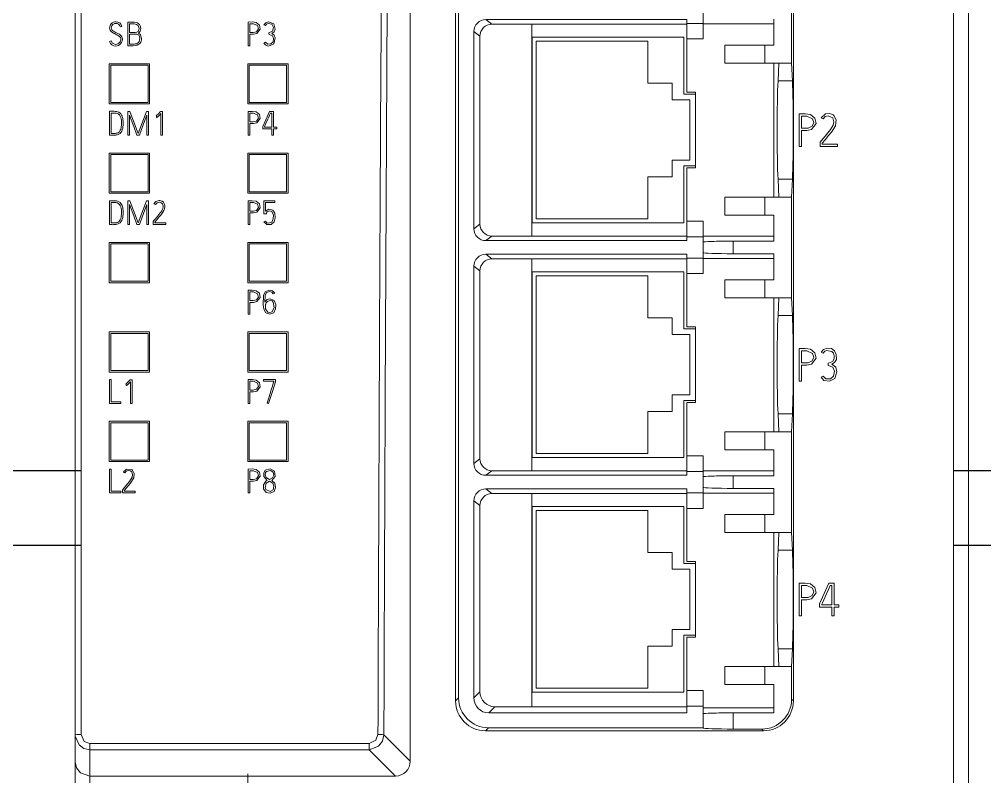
# Model space of a CAD drawing. Header units: millimetres. Extents: x 41350 to 54029, y 25852 to 34717.
# Drawn here: x 47224.7 to 47289.5, y 33493.6 to 33544.5 of the extents above; entities that cross this region are included whole.
import ezdxf

# ---------------------------------------------------------------- set-up
doc = ezdxf.new("R2010")
doc.units = ezdxf.units.MM
doc.set_wipeout_variables(frame=1)
doc.layers.add('! NO PLOT !', color=7, linetype='Continuous', true_color=0xff75dd, plot=False)
doc.layers.add('000-PI-Oprema', color=30, linetype='Continuous', lineweight=5)
doc.layers.add('004-PI-DIN Šina', color=3, linetype='Continuous')

# ---------------------------------------------------------------- blocks, each defined once
blk = doc.blocks.new('*U387')
at = {"layer": '004-PI-DIN Šina'}
blk.add_lwpolyline([(100, -17.5), (100, 17.5), (0, 17.5), (0, -17.5)], close=True, dxfattribs=at)
blk.add_lwpolyline([(0, 12.5), (100, 12.5)], dxfattribs=at)
blk = doc.blocks.new('6GK5206-2BS00-2AC2')
at = {"layer": '000-PI-Oprema'}
for p, q in [((-29.997042, 2.057289), (-29.997042, 72.5)), ((30.002958, 72.5), (30.002958, -72.5)), ((-29.997042, 0.23793), (-29.997042, 2.057289)), ((-29.997042, -72.5), (-29.997042, 0.23793))]:
    blk.add_line(p, q, dxfattribs=at)
blk.add_lwpolyline([(-29.992593, 1.963097), (-29.99618, 2.015714), (-29.997042, 2.057289)], dxfattribs=at)
blk.add_wipeout([(-29.591861, 72.631131), (-9.303593, 72.631131), (-9.146516, 72.646227), (-8.983075, 72.649161), (-8.90759, 72.631131), (-8.899498, 72.5), (29.002958, 72.5), (29.002958, -72.5), (-28.997042, -72.5), (-28.997042, 1.482354), (-29.379178, 1.619586), (-29.597041, 2.081522), (-29.59186, 72.631132)]).dxf.layer = '000-PI-Oprema'
for p, q in [((-29.597041, 72.552421), (-29.597041, 2.081522)), ((-7.487042, 0.287595), (-7.487042, 72.5)), ((29.002958, -72.5), (29.002958, 72.5)), ((-4.439295, 4.328285), (-4.439295, 65.20895)), ((-4.236755, 4.530825), (-4.236755, 65.006409)), ((18.239235, 65.20895), (18.239235, 4.328285)), ((18.124101, 47.143622), (18.124101, 53.893622)), ((12.187474, 51.240621), (12.187474, 49.796622)), ((-2.415815, 50.061458), (-2.003645, 49.752386)), ((11.094358, 50.061458), (-2.415815, 50.061458)), ((11.094358, 49.796622), (11.094358, 50.06138)), ((16.939754, 50.094881), (16.939754, 48.343622)), ((-18.382042, 49.897507), (-18.382042, 48.297507)), ((-18.268917, 49.196329), (-18.268917, 49.784382)), ((-18.268917, 49.784382), (-18.013736, 49.784382)), ((0.679479, 49.752386), (-2.003645, 49.752386)), ((0.679479, 49.752386), (0.679479, 35.534849)), ((11.094358, 49.752386), (0.679479, 49.752386)), ((11.094358, 49.796622), (11.094358, 48.757667)), ((12.187474, 49.796622), (11.094358, 49.796622)), ((12.187474, 49.796622), (12.187474, 48.757667)), ((16.939754, 49.770118), (12.187474, 49.770118)), ((-18.268917, 48.297507), (-18.268917, 49.083204)), ((-2.803401, 48.952843), (-3.215571, 49.261915)), ((-3.215571, 49.261915), (-3.215571, 36.025319)), ((-2.803401, 48.952843), (-2.803401, 36.334392)), ((0.709479, 48.870386), (0.709479, 36.424386)), ((0.709479, 48.870386), (10.885479, 48.870386)), ((10.885479, 48.870386), (10.885479, 45.060386)), ((11.094358, 45.179055), (11.094358, 48.757667)), ((11.094358, 48.757667), (12.187474, 48.757667)), ((-18.382042, 48.297507), (-18.268917, 48.297507)), ((0.979479, 36.691086), (0.979479, 48.603686)), ((8.472479, 48.603686), (0.979479, 48.603686)), ((8.472479, 48.603686), (8.472479, 45.796986)), ((13.630313, 48.343622), (16.330313, 48.343622)), ((13.630313, 47.143622), (13.630313, 48.343622)), ((16.939754, 48.343622), (16.330313, 48.343622)), ((16.330313, 48.343622), (16.330313, 47.143622)), ((-27.697042, 47.100007), (-27.697042, 44.400007)), ((-24.997042, 47.100007), (-27.697042, 47.100007)), ((-25.097042, 47.000007), (-27.597042, 47.000007)), ((-27.597042, 47.000007), (-27.597042, 44.500007)), ((-25.097042, 44.500007), (-25.097042, 47.000007)), ((-24.997042, 44.400007), (-24.997042, 47.100007)), ((-18.397042, 47.100007), (-18.397042, 44.400007)), ((-15.697042, 47.100007), (-18.397042, 47.100007)), ((-18.297042, 47.000007), (-18.297042, 44.500007)), ((-15.797042, 47.000007), (-18.297042, 47.000007)), ((-15.797042, 44.500007), (-15.797042, 47.000007)), ((-15.697042, 44.400007), (-15.697042, 47.100007)), ((16.330313, 47.143622), (13.630313, 47.143622)), ((16.330313, 47.143622), (17.264517, 47.143622)), ((16.939754, 38.143622), (16.939754, 47.143622)), ((17.210097, 45.947828), (17.264517, 47.143622)), ((17.264517, 47.143622), (18.124101, 47.143622)), ((18.124101, 47.143622), (18.178521, 45.947828)), ((8.472479, 45.796986), (10.098079, 45.796986)), ((10.098079, 45.796986), (10.098079, 44.679386)), ((17.210097, 45.947828), (18.178521, 45.947828)), ((10.885479, 45.060386), (11.665737, 45.060386)), ((11.665746, 45.179055), (11.094358, 45.179055)), ((11.665746, 40.108188), (11.665746, 45.179055)), ((-27.697042, 44.400007), (-24.997042, 44.400007)), ((-27.597042, 44.500007), (-25.097042, 44.500007)), ((-18.397042, 44.400007), (-15.697042, 44.400007)), ((-18.297042, 44.500007), (-15.797042, 44.500007)), ((10.098079, 44.679386), (11.291879, 44.679386)), ((11.291879, 44.679386), (11.291879, 40.615386)), ((-18.382042, 43.897507), (-18.382042, 42.297507)), ((-18.268917, 43.196329), (-18.268917, 43.784382)), ((-18.268917, 43.784382), (-18.013736, 43.784382)), ((-16.679969, 43.897507), (-16.943927, 43.897507)), ((-16.870786, 43.786658), (-16.793094, 43.786658)), ((-16.793094, 43.786658), (-16.793094, 42.832249)), ((-16.679969, 42.832249), (-16.679969, 43.897507)), ((18.639101, 43.741122), (18.639101, 41.541122)), ((18.794648, 42.777001), (18.794648, 43.585575)), ((18.794648, 43.585575), (19.145521, 43.585575)), ((20.115899, 43.469362), (20.25312, 43.399187)), ((-18.268917, 42.297507), (-18.268917, 43.083204)), ((-17.3922, 42.885561), (-17.3922, 42.7214)), ((-17.281351, 42.832249), (-17.281351, 42.86118)), ((-16.793094, 42.832249), (-17.281351, 42.832249)), ((-16.444618, 42.832249), (-16.679969, 42.832249)), ((-16.444618, 42.7214), (-16.444618, 42.832249)), ((-18.382042, 42.297507), (-18.268917, 42.297507)), ((-17.3922, 42.7214), (-16.793094, 42.7214)), ((-16.793094, 42.7214), (-16.793094, 42.297507)), ((-16.793094, 42.297507), (-16.679969, 42.297507)), ((-16.679969, 42.7214), (-16.444618, 42.7214)), ((-16.679969, 42.297507), (-16.679969, 42.7214)), ((18.794648, 41.541122), (18.794648, 42.621455)), ((18.639101, 41.541122), (18.794648, 41.541122)), ((20.051535, 41.843275), (20.033209, 41.82182)), ((20.033209, 41.82182), (20.033209, 41.541122)), ((20.033209, 41.541122), (21.205172, 41.541122)), ((20.186074, 41.693539), (20.186074, 41.766843)), ((21.205172, 41.693539), (20.186074, 41.693539)), ((21.205172, 41.541122), (21.205172, 41.693539)), ((-27.697042, 41.100007), (-27.697042, 38.400007)), ((-24.997042, 41.100007), (-27.697042, 41.100007)), ((-27.597042, 41.000007), (-27.597042, 38.500007)), ((-25.097042, 41.000007), (-27.597042, 41.000007)), ((-25.097042, 38.500007), (-25.097042, 41.000007)), ((-24.997042, 38.400007), (-24.997042, 41.100007)), ((-18.397042, 41.100007), (-18.397042, 38.400007)), ((-15.697042, 41.100007), (-18.397042, 41.100007)), ((-18.297042, 41.000007), (-18.297042, 38.500007)), ((-15.797042, 41.000007), (-18.297042, 41.000007)), ((-15.797042, 38.500007), (-15.797042, 41.000007)), ((-15.697042, 38.400007), (-15.697042, 41.100007)), ((11.291879, 40.615386), (10.098079, 40.615386)), ((10.098079, 40.615386), (10.098079, 39.497786)), ((10.885479, 40.234386), (11.665737, 40.234386)), ((10.885479, 40.234386), (10.885479, 36.424386)), ((11.094358, 36.529576), (11.094358, 40.108188)), ((11.094358, 40.108188), (11.665746, 40.108188)), ((10.098079, 39.497786), (8.472479, 39.497786)), ((8.472479, 39.497786), (8.472479, 36.691086)), ((17.210097, 39.339415), (18.178521, 39.339415)), ((17.210097, 39.339415), (17.264517, 38.143622)), ((18.124101, 38.143622), (18.178521, 39.339415)), ((-27.697042, 38.400007), (-24.997042, 38.400007)), ((-27.597042, 38.500007), (-25.097042, 38.500007)), ((-18.397042, 38.400007), (-15.697042, 38.400007)), ((-18.297042, 38.500007), (-15.797042, 38.500007)), ((-18.382042, 37.897507), (-18.382042, 36.297507)), ((-18.268917, 37.784382), (-18.013736, 37.784382)), ((-18.268917, 37.196329), (-18.268917, 37.784382)), ((-16.582448, 37.897507), (-17.321335, 37.897507)), ((-17.321335, 37.897507), (-17.321335, 37.018515)), ((-17.210485, 37.196004), (-17.210485, 37.786658)), ((-17.210485, 37.786658), (-16.582448, 37.786658)), ((-16.582448, 37.786658), (-16.582448, 37.897507)), ((13.630313, 38.143622), (16.330313, 38.143622)), ((13.630313, 36.943622), (13.630313, 38.143622)), ((17.264517, 38.143622), (16.330313, 38.143622)), ((16.330313, 38.143622), (16.330313, 36.943622)), ((17.264517, 38.143622), (18.124101, 38.143622)), ((18.124101, 31.393622), (18.124101, 38.143622)), ((-18.268917, 36.297507), (-18.268917, 37.083204)), ((-17.321335, 37.018515), (-17.152623, 37.018515)), ((-3.215571, 36.025319), (-2.803401, 36.334392)), ((10.885479, 36.424386), (0.709479, 36.424386)), ((8.472479, 36.691086), (0.979479, 36.691086)), ((11.094358, 36.529576), (11.094358, 35.490621)), ((12.187474, 36.529576), (11.094358, 36.529576)), ((12.187474, 36.529576), (12.187474, 35.490621)), ((16.330313, 36.943622), (13.630313, 36.943622)), ((16.330313, 36.943622), (16.939754, 36.943622)), ((16.939754, 36.943622), (16.939754, 35.192354)), ((-18.382042, 36.297507), (-18.268917, 36.297507)), ((-27.697042, 35.100007), (-27.697042, 32.400007)), ((-24.997042, 35.100007), (-27.697042, 35.100007)), ((-24.997042, 32.400007), (-24.997042, 35.100007)), ((-18.397042, 35.100007), (-18.397042, 32.400007)), ((-15.697042, 35.100007), (-18.397042, 35.100007)), ((-15.697042, 32.400007), (-15.697042, 35.100007)), ((-2.003645, 35.534849), (-2.415815, 35.225776)), ((-2.415815, 35.225776), (11.094358, 35.225776)), ((-2.003645, 35.534849), (0.679479, 35.534849)), ((0.679479, 35.534849), (11.094358, 35.534849)), ((11.094358, 35.490621), (12.187474, 35.490621)), ((11.094358, 35.225855), (11.094358, 35.490621)), ((12.187474, 35.517117), (16.939754, 35.517117)), ((12.187474, 35.490621), (12.187474, 34.046622)), ((16.939754, 35.192354), (14.187426, 35.192354)), ((14.187426, 35.192354), (14.187426, 34.344881)), ((-27.597042, 35.000007), (-27.597042, 32.500007)), ((-25.097042, 35.000007), (-27.597042, 35.000007)), ((-25.097042, 32.500007), (-25.097042, 35.000007)), ((-18.297042, 35.000007), (-18.297042, 32.500007)), ((-15.797042, 35.000007), (-18.297042, 35.000007)), ((-15.797042, 32.500007), (-15.797042, 35.000007)), ((-2.415815, 34.311458), (-2.003645, 34.002386)), ((11.094358, 34.311458), (-2.415815, 34.311458)), ((0.679479, 34.002386), (-2.003645, 34.002386)), ((0.679479, 34.002386), (0.679479, 19.784849)), ((11.094358, 34.002386), (0.679479, 34.002386)), ((11.094358, 34.046622), (11.094358, 34.311379)), ((11.094358, 34.046622), (11.094358, 33.007667)), ((12.187474, 34.046622), (11.094358, 34.046622)), ((12.187474, 34.046622), (12.187474, 33.007667)), ((16.939754, 34.020118), (12.187474, 34.020118)), ((14.187426, 34.344881), (16.939754, 34.344881)), ((16.939754, 34.344881), (16.939754, 32.593622)), ((-2.803401, 33.202843), (-3.215571, 33.511915)), ((-3.215571, 33.511915), (-3.215571, 20.275319)), ((-2.803401, 33.202843), (-2.803401, 20.584392)), ((0.709479, 33.122386), (0.709479, 20.676386)), ((0.709479, 33.122386), (10.885479, 33.122386)), ((10.885479, 33.122386), (10.885479, 29.312386)), ((-27.597042, 32.500007), (-25.097042, 32.500007)), ((-18.297042, 32.500007), (-15.797042, 32.500007)), ((0.979479, 20.943086), (0.979479, 32.855686)), ((8.472479, 32.855686), (0.979479, 32.855686)), ((8.472479, 32.855686), (8.472479, 30.048986)), ((11.094358, 29.429055), (11.094358, 33.007667)), ((11.094358, 33.007667), (12.187474, 33.007667)), ((13.630313, 32.593622), (16.330313, 32.593622)), ((13.630313, 31.393622), (13.630313, 32.593622)), ((16.939754, 32.593622), (16.330313, 32.593622)), ((16.330313, 32.593622), (16.330313, 31.393622)), ((-27.697042, 32.400007), (-24.997042, 32.400007)), ((-18.397042, 32.400007), (-15.697042, 32.400007)), ((-18.382042, 31.897507), (-18.382042, 30.297507)), ((-18.268917, 31.196329), (-18.268917, 31.784382)), ((-18.268917, 31.784382), (-18.013736, 31.784382)), ((16.330313, 31.393622), (13.630313, 31.393622)), ((16.330313, 31.393622), (17.264517, 31.393622)), ((16.939754, 22.393622), (16.939754, 31.393622)), ((17.210097, 30.197828), (17.264517, 31.393622)), ((17.264517, 31.393622), (18.124101, 31.393622)), ((18.124101, 31.393622), (18.178521, 30.197828)), ((-18.268917, 30.297507), (-18.268917, 31.083204)), ((-18.382042, 30.297507), (-18.268917, 30.297507)), ((8.472479, 30.048986), (10.098079, 30.048986)), ((10.098079, 30.048986), (10.098079, 28.931386)), ((17.210097, 30.197828), (18.178521, 30.197828)), ((10.885479, 29.312386), (11.665737, 29.312386)), ((11.665746, 29.429055), (11.094358, 29.429055)), ((11.665746, 24.358188), (11.665746, 29.429055)), ((-27.697042, 29.100007), (-27.697042, 26.400007)), ((-24.997042, 29.100007), (-27.697042, 29.100007)), ((-27.597042, 29.000007), (-27.597042, 26.500007)), ((-25.097042, 29.000007), (-27.597042, 29.000007)), ((-25.097042, 26.500007), (-25.097042, 29.000007)), ((-24.997042, 26.400007), (-24.997042, 29.100007)), ((-18.397042, 29.100007), (-18.397042, 26.400007)), ((-15.697042, 29.100007), (-18.397042, 29.100007)), ((-18.297042, 29.000007), (-18.297042, 26.500007)), ((-15.797042, 29.000007), (-18.297042, 29.000007)), ((-15.797042, 26.500007), (-15.797042, 29.000007)), ((-15.697042, 26.400007), (-15.697042, 29.100007)), ((10.098079, 28.931386), (11.291879, 28.931386)), ((11.291879, 28.931386), (11.291879, 24.867386)), ((18.639101, 27.991122), (18.639101, 25.791122)), ((18.794648, 27.835575), (19.145521, 27.835575)), ((18.794648, 27.027001), (18.794648, 27.835575)), ((20.100702, 27.735006), (20.241052, 27.664831)), ((18.794648, 25.791122), (18.794648, 26.871455)), ((20.567789, 27.002418), (20.576728, 26.85)), ((-27.697042, 26.400007), (-24.997042, 26.400007)), ((-27.597042, 26.500007), (-25.097042, 26.500007)), ((-18.397042, 26.400007), (-15.697042, 26.400007)), ((-18.297042, 26.500007), (-15.797042, 26.500007)), ((20.241052, 26.117412), (20.100702, 26.053495)), ((-27.682042, 25.895232), (-27.682042, 24.297507)), ((-27.568917, 25.895232), (-27.682042, 25.895232)), ((-27.568917, 24.410632), (-27.568917, 25.895232)), ((-26.168511, 25.88873), (-26.308291, 25.88873)), ((-26.27936, 25.751225), (-26.27936, 24.295232)), ((-26.168511, 24.295232), (-26.168511, 25.88873)), ((-18.382042, 25.897507), (-18.382042, 24.297507)), ((-18.268917, 25.784382), (-18.013736, 25.784382)), ((-18.268917, 25.196329), (-18.268917, 25.784382)), ((-17.341164, 25.899783), (-17.341164, 25.786658)), ((-16.542464, 25.899783), (-17.341164, 25.899783)), ((-17.341164, 25.786658), (-16.653314, 25.786658)), ((-16.653314, 25.786658), (-16.653314, 25.755451)), ((-16.542464, 25.737897), (-16.542464, 25.899783)), ((18.639101, 25.791122), (18.794648, 25.791122)), ((-18.268917, 24.297507), (-18.268917, 25.083204)), ((11.291879, 24.867386), (10.098079, 24.867386)), ((10.098079, 24.867386), (10.098079, 23.749786)), ((-27.682042, 24.297507), (-26.934053, 24.297507)), ((-26.934053, 24.410632), (-27.568917, 24.410632)), ((-26.934053, 24.297507), (-26.934053, 24.410632)), ((-26.27936, 24.295232), (-26.168511, 24.295232)), ((-18.382042, 24.297507), (-18.268917, 24.297507)), ((10.885479, 24.486386), (11.665737, 24.486386)), ((10.885479, 24.486386), (10.885479, 20.676386)), ((11.094358, 20.779576), (11.094358, 24.358188)), ((11.094358, 24.358188), (11.665746, 24.358188)), ((10.098079, 23.749786), (8.472479, 23.749786)), ((8.472479, 23.749786), (8.472479, 20.943086)), ((17.210097, 23.589415), (18.178521, 23.589415)), ((17.210097, 23.589415), (17.264517, 22.393622)), ((18.124101, 22.393622), (18.178521, 23.589415)), ((-27.697042, 23.100007), (-27.697042, 20.400007)), ((-24.997042, 23.100007), (-27.697042, 23.100007)), ((-27.597042, 23.000007), (-27.597042, 20.500007)), ((-25.097042, 23.000007), (-27.597042, 23.000007)), ((-25.097042, 20.500007), (-25.097042, 23.000007)), ((-24.997042, 20.400007), (-24.997042, 23.100007)), ((-18.397042, 23.100007), (-18.397042, 20.400007)), ((-15.697042, 23.100007), (-18.397042, 23.100007)), ((-18.297042, 23.000007), (-18.297042, 20.500007)), ((-15.797042, 23.000007), (-18.297042, 23.000007)), ((-15.797042, 20.500007), (-15.797042, 23.000007)), ((-15.697042, 20.400007), (-15.697042, 23.100007)), ((13.630313, 22.393622), (16.330313, 22.393622)), ((13.630313, 21.193622), (13.630313, 22.393622)), ((17.264517, 22.393622), (16.330313, 22.393622)), ((16.330313, 22.393622), (16.330313, 21.193622)), ((17.264517, 22.393622), (18.124101, 22.393622)), ((18.124101, 15.643613), (18.124101, 22.393622)), ((8.472479, 20.943086), (0.979479, 20.943086)), ((11.094358, 20.779576), (11.094358, 19.740621)), ((12.187474, 20.779576), (11.094358, 20.779576)), ((12.187474, 20.779576), (12.187474, 19.740621)), ((16.330313, 21.193622), (13.630313, 21.193622)), ((16.330313, 21.193622), (16.939754, 21.193622)), ((16.939754, 21.193622), (16.939754, 19.442354)), ((-27.697042, 20.400007), (-24.997042, 20.400007)), ((-27.597042, 20.500007), (-25.097042, 20.500007)), ((-18.397042, 20.400007), (-15.697042, 20.400007)), ((-18.297042, 20.500007), (-15.797042, 20.500007)), ((-3.215571, 20.275319), (-2.803401, 20.584392)), ((10.885479, 20.676386), (0.709479, 20.676386)), ((-27.568917, 19.895232), (-27.682042, 19.895232)), ((-27.682042, 19.895232), (-27.682042, 18.297507)), ((-27.568917, 18.410632), (-27.568917, 19.895232)), ((-18.382042, 19.897507), (-18.382042, 18.297507)), ((-18.268917, 19.784382), (-18.013736, 19.784382)), ((-18.268917, 19.196329), (-18.268917, 19.784382)), ((-2.003645, 19.784849), (-2.415815, 19.475776)), ((-2.415815, 19.475776), (11.094358, 19.475776)), ((-2.003645, 19.784849), (0.679479, 19.784849)), ((0.679479, 19.784849), (11.094358, 19.784849)), ((11.094358, 19.740621), (12.187474, 19.740621)), ((11.094358, 19.475855), (11.094358, 19.740621)), ((12.187474, 19.767117), (16.939754, 19.767117)), ((12.187474, 19.740621), (12.187474, 18.296622)), ((-18.268917, 18.297507), (-18.268917, 19.083204)), ((14.187426, 19.442354), (14.187426, 18.594881)), ((16.939754, 19.442354), (14.187426, 19.442354)), ((-27.682042, 18.297507), (-26.934053, 18.297507)), ((-26.934053, 18.410632), (-27.568917, 18.410632)), ((-26.934053, 18.297507), (-26.934053, 18.410632)), ((-26.80565, 18.501652), (-26.80565, 18.297507)), ((-26.80565, 18.297507), (-25.953314, 18.297507)), ((-26.694476, 18.408356), (-26.694476, 18.461668)), ((-25.953314, 18.408356), (-26.694476, 18.408356)), ((-25.953314, 18.297507), (-25.953314, 18.408356)), ((-18.382042, 18.297507), (-18.268917, 18.297507)), ((-2.415815, 18.561458), (-2.003645, 18.252386)), ((11.094358, 18.561458), (-2.415815, 18.561458)), ((0.679479, 18.252386), (-2.003645, 18.252386)), ((0.679479, 18.252386), (0.679479, 3.944988)), ((11.094358, 18.252386), (0.679479, 18.252386)), ((11.094358, 18.296622), (11.094358, 18.561379)), ((11.094358, 18.296622), (11.094358, 17.257658)), ((12.187474, 18.296622), (11.094358, 18.296622)), ((12.187474, 18.296622), (12.187474, 17.257658)), ((16.939754, 18.270118), (12.187474, 18.270118)), ((14.187426, 18.594881), (16.939754, 18.594881)), ((16.939754, 18.594881), (16.939754, 16.843613)), ((-2.803401, 17.452843), (-3.215571, 17.761915)), ((-3.215571, 17.761915), (-3.215571, 4.532205)), ((-2.803401, 17.452843), (-2.803401, 4.944374)), ((0.709479, 17.374386), (0.709479, 4.928386)), ((0.709479, 17.374386), (10.885479, 17.374386)), ((0.979479, 5.195086), (0.979479, 17.107686)), ((8.472479, 17.107686), (0.979479, 17.107686)), ((8.472479, 17.107686), (8.472479, 14.300986)), ((10.885479, 17.374386), (10.885479, 13.564386)), ((11.094358, 13.679055), (11.094358, 17.257658)), ((11.094358, 17.257658), (12.187474, 17.257658)), ((13.630313, 16.843613), (16.330313, 16.843613)), ((13.630313, 15.643613), (13.630313, 16.843613)), ((16.939754, 16.843613), (16.330313, 16.843613)), ((16.330313, 16.843613), (16.330313, 15.643613)), ((16.330313, 15.643613), (13.630313, 15.643613)), ((16.330313, 15.643613), (17.264517, 15.643613)), ((16.939754, 6.643613), (16.939754, 15.643613)), ((17.210097, 14.447819), (17.264517, 15.643613)), ((17.264517, 15.643613), (18.124101, 15.643613)), ((18.124101, 15.643613), (18.178521, 14.447819)), ((8.472479, 14.300986), (10.098079, 14.300986)), ((10.098079, 14.300986), (10.098079, 13.183386)), ((17.210097, 14.447819), (18.178521, 14.447819)), ((11.665746, 13.679055), (11.094358, 13.679055)), ((11.665746, 8.608188), (11.665746, 13.679055)), ((10.098079, 13.183386), (11.291879, 13.183386)), ((10.885479, 13.564386), (11.665737, 13.564386)), ((11.291879, 13.183386), (11.291879, 9.119386)), ((18.639101, 12.241122), (18.639101, 10.041122)), ((18.794648, 11.277001), (18.794648, 12.085575)), ((18.794648, 12.085575), (19.145521, 12.085575)), ((20.616509, 12.241122), (20.000133, 10.849695)), ((20.979451, 12.241122), (20.616509, 12.241122)), ((20.717078, 12.088704), (20.823904, 12.088704)), ((20.823904, 12.088704), (20.823904, 10.776392)), ((20.979451, 10.776392), (20.979451, 12.241122)), ((18.794648, 10.041122), (18.794648, 11.121455)), ((20.000133, 10.849695), (20.000133, 10.623974)), ((20.000133, 10.623974), (20.823904, 10.623974)), ((20.152551, 10.776392), (20.152551, 10.816172)), ((20.823904, 10.776392), (20.152551, 10.776392)), ((20.823904, 10.623974), (20.823904, 10.041122)), ((21.303059, 10.776392), (20.979451, 10.776392)), ((20.979451, 10.041122), (20.979451, 10.623974)), ((20.979451, 10.623974), (21.303059, 10.623974)), ((21.303059, 10.623974), (21.303059, 10.776392)), ((18.639101, 10.041122), (18.794648, 10.041122)), ((20.823904, 10.041122), (20.979451, 10.041122)), ((11.291879, 9.119386), (10.098079, 9.119386)), ((10.098079, 9.119386), (10.098079, 8.001786)), ((10.885479, 8.738386), (11.665737, 8.738386)), ((10.885479, 8.738386), (10.885479, 4.928386)), ((11.094358, 5.029567), (11.094358, 8.608188)), ((11.094358, 8.608188), (11.665746, 8.608188)), ((10.098079, 8.001786), (8.472479, 8.001786)), ((8.472479, 8.001786), (8.472479, 5.195086)), ((17.210097, 7.839407), (18.178521, 7.839407)), ((17.210097, 7.839407), (17.264517, 6.643613)), ((18.124101, 6.643613), (18.178521, 7.839407)), ((13.630313, 6.643613), (16.330313, 6.643613)), ((13.630313, 5.443613), (13.630313, 6.643613)), ((17.264517, 6.643613), (16.330313, 6.643613)), ((16.330313, 6.643613), (16.330313, 5.443613)), ((17.264517, 6.643613), (18.124101, 6.643613)), ((18.124101, 4.443419), (18.124101, 6.643613)), ((8.472479, 5.195086), (0.979479, 5.195086)), ((16.330313, 5.443613), (13.630313, 5.443613)), ((16.330313, 5.443613), (16.939754, 5.443613)), ((16.939754, 5.443613), (16.939754, 3.533416)), ((-3.215571, 4.532205), (-2.803401, 4.944374)), ((10.885479, 4.928386), (0.709479, 4.928386)), ((11.094358, 5.029567), (11.094358, 3.990621)), ((12.187474, 5.029567), (11.094358, 5.029567)), ((12.187474, 5.029567), (12.187474, 3.990621)), ((-4.439295, 4.328285), (-4.236755, 4.530825)), ((-1.80401, 3.944984), (-2.21618, 3.532814)), ((-1.80401, 3.944984), (0.679479, 3.944984)), ((0.679479, 3.944992), (11.094358, 3.944992)), ((11.094358, 3.990621), (12.187474, 3.990621)), ((11.094358, 3.532918), (11.094358, 3.990621)), ((12.187474, 3.990621), (12.187474, 2.532044)), ((18.124101, 4.443419), (18.239235, 4.328285)), ((-2.21618, 3.532814), (11.094358, 3.532814)), ((12.187474, 3.858179), (16.939754, 3.858179)), ((16.939754, 3.533416), (14.187426, 3.533416)), ((14.187426, 3.533416), (14.187426, 2.444637)), ((-9.255095, 2.055648), (-7.487042, 0.287595)), ((-2.237973, 2.532044), (-2.440514, 2.329503)), ((16.240453, 2.329503), (-2.440514, 2.329503)), ((12.187474, 2.532044), (-2.237973, 2.532044)), ((12.187474, 2.532044), (12.187474, 2.514477)), ((14.187426, 2.444637), (16.12532, 2.444637)), ((16.240453, 2.329503), (16.12532, 2.444637)), ((-28.997042, 1.058909), (-28.997042, 1.482354)), ((-28.997042, 1.482354), (-10.255615, 1.482354)), ((-10.255615, 1.058909), (-10.255615, 1.482354)), ((-28.997042, 1.058909), (-28.997042, -0.711035)), ((-10.255615, 1.058909), (-28.997042, 1.058909)), ((-8.485671, -0.711035), (-10.255615, 1.058909)), ((-18.397042, -8.554804), (-18.397042, -0.557604)), ((-28.997042, -0.711035), (-8.485671, -0.711035)), ((-28.997042, -0.711035), (-28.997042, -72.5))]:
    blk.add_line(p, q, dxfattribs=at)
for points in [[(-27.643185, 49.658911), (-27.669127, 49.563898), (-27.675355, 49.481255)], [(-27.675355, 49.481255), (-27.664558, 49.394904), (-27.640926, 49.339026)], [(-27.553274, 49.795365), (-27.609933, 49.724644), (-27.643185, 49.658911)], [(-27.640926, 49.339026), (-27.595901, 49.278671), (-27.551015, 49.236921)], [(-27.56213, 49.481262), (-27.550285, 49.587033), (-27.524358, 49.651147)], [(-27.535473, 49.382406), (-27.556969, 49.433545), (-27.56213, 49.481262)], [(-27.412217, 49.881938), (-27.497426, 49.840131), (-27.553274, 49.795365)], [(-27.463273, 49.309034), (-27.50837, 49.347949), (-27.535473, 49.382406)], [(-27.524358, 49.651147), (-27.477266, 49.712518), (-27.433362, 49.747658)], [(-27.357819, 49.246867), (-27.421069, 49.281521), (-27.463273, 49.309034)], [(-27.433362, 49.747658), (-27.372203, 49.777362), (-27.322306, 49.789949)], [(-27.226792, 49.91194), (-27.335429, 49.902531), (-27.412217, 49.881938)], [(-27.322306, 49.789949), (-27.263305, 49.797091), (-27.226792, 49.798805)], [(-26.996908, 49.832054), (-27.117638, 49.896059), (-27.226792, 49.91194)], [(-27.226792, 49.798805), (-27.162376, 49.791493), (-27.119079, 49.77549)], [(-27.119079, 49.77549), (-27.072764, 49.745945), (-27.042451, 49.717656)], [(-27.042451, 49.717656), (-27.011533, 49.677789), (-26.992481, 49.64446)], [(-26.855942, 49.605599), (-26.922077, 49.748816), (-26.996908, 49.832054)], [(-26.992481, 49.64446), (-26.9755, 49.605842), (-26.964739, 49.574519)], [(-26.964739, 49.574518), (-26.903813, 49.591923), (-26.855942, 49.605599)], [(-26.453916, 49.896387), (-26.454049, 49.001048), (-26.453916, 48.297509)], [(-26.098609, 49.896393), (-26.297578, 49.896533), (-26.453916, 49.896387)], [(-26.340691, 49.783255), (-26.340708, 49.456161), (-26.340691, 49.19915)], [(-26.098609, 49.783258), (-26.234174, 49.783323), (-26.340691, 49.783255)], [(-25.890954, 49.864225), (-26.002482, 49.890162), (-26.098609, 49.896393)], [(-25.936497, 49.759944), (-26.026441, 49.779107), (-26.098609, 49.783258)], [(-25.809898, 49.694703), (-25.875813, 49.73579), (-25.936497, 49.759945)], [(-25.728843, 49.775669), (-25.813245, 49.831369), (-25.890954, 49.864225)], [(-25.727758, 49.594037), (-25.768223, 49.655039), (-25.809898, 49.694702)], [(-25.766614, 49.269995), (-25.710719, 49.372227), (-25.698932, 49.464637)], [(-25.732186, 49.151619), (-25.664027, 49.218), (-25.624473, 49.2812)], [(-25.623389, 49.63922), (-25.675015, 49.721259), (-25.728843, 49.775669)], [(-25.698932, 49.464637), (-25.707663, 49.538918), (-25.727758, 49.594037)], [(-25.624473, 49.2812), (-25.592414, 49.381571), (-25.585617, 49.464095)], [(-25.585617, 49.464096), (-25.597454, 49.565915), (-25.623389, 49.63922)], [(-18.268917, 49.083204), (-18.021057, 49.083204), (-17.779525, 49.132473), (-17.56525, 49.418221), (-17.61731, 49.689251), (-17.825292, 49.864573), (-18.102905, 49.898232), (-18.382042, 49.897507)], [(-18.013736, 49.784382), (-17.735497, 49.660849), (-17.677304, 49.437728), (-17.803964, 49.248755), (-18.029359, 49.195775), (-18.268917, 49.196329)], [(-16.788543, 49.127413), (-16.632435, 49.23977), (-16.563633, 49.417057), (-16.658143, 49.783208), (-17.008465, 49.909217), (-17.195849, 49.851636), (-17.319059, 49.711241)], [(-17.319059, 49.711241), (-17.261899, 49.682661), (-17.216987, 49.660205)], [(-17.216987, 49.660205), (-17.130942, 49.75818), (-17.032672, 49.79446)], [(-17.032672, 49.79446), (-16.783651, 49.748324), (-16.678183, 49.520064), (-16.746338, 49.281801), (-16.979359, 49.17845)], [(-27.551015, 49.236921), (-27.48425, 49.189817), (-27.425591, 49.156864)], [(-27.425591, 49.156864), (-27.347759, 49.116206), (-27.284534, 49.081503)], [(-27.23122, 49.181444), (-27.305065, 49.220143), (-27.357819, 49.246867)], [(-27.284534, 49.081503), (-27.208572, 49.041418), (-27.151249, 49.013729)], [(-27.083567, 49.104814), (-27.167549, 49.147376), (-27.23122, 49.181444)], [(-27.151249, 49.013729), (-27.083608, 48.978296), (-27.036939, 48.948123)], [(-26.949197, 49.021495), (-27.020977, 49.070694), (-27.083567, 49.104814)], [(-27.036939, 48.948123), (-26.987158, 48.905191), (-26.956968, 48.867155)], [(-26.945853, 48.639439), (-26.974375, 48.572586), (-27.006939, 48.523957)], [(-26.956968, 48.867155), (-26.932775, 48.808801), (-26.926967, 48.752754)], [(-26.851514, 48.910344), (-26.90068, 48.976934), (-26.949197, 49.021495)], [(-26.926967, 48.752754), (-26.93289, 48.692177), (-26.945853, 48.639439)], [(-26.813742, 48.752749), (-26.825587, 48.848209), (-26.851514, 48.910344)], [(-26.845912, 48.581783), (-26.81997, 48.677003), (-26.813742, 48.752749)], [(-26.340691, 49.085835), (-26.340714, 48.707835), (-26.340691, 48.410825)], [(-26.340691, 49.199151), (-26.123046, 49.199151), (-25.95204, 49.199151)], [(-25.95204, 49.085835), (-26.169685, 49.085835), (-26.340691, 49.085835)], [(-25.95204, 49.199151), (-25.840024, 49.220391), (-25.766614, 49.269995)], [(-25.72559, 49.012822), (-25.845077, 49.075045), (-25.95204, 49.085835)], [(-25.541249, 48.782394), (-25.598686, 49.025613), (-25.732186, 49.151619)], [(-25.654474, 48.782575), (-25.676761, 48.932301), (-25.72559, 49.012821)], [(-25.697758, 48.584499), (-25.66286, 48.683098), (-25.654474, 48.782575)], [(-25.563388, 48.613234), (-25.5456, 48.708844), (-25.541249, 48.782394)], [(-17.319059, 48.488324), (-17.19086, 48.33537), (-16.996202, 48.286561), (-16.640031, 48.441749), (-16.550613, 48.826199), (-16.624013, 49.011018), (-16.788543, 49.127413)], [(-16.66209, 48.790315), (-16.695702, 48.577539), (-16.839957, 48.423959), (-17.054397, 48.405054), (-17.216987, 48.534809)], [(-16.979359, 49.17845), (-16.975719, 49.116375), (-16.972858, 49.067601)], [(-16.972858, 49.067601), (-16.73804, 48.969118), (-16.66209, 48.790315)], [(-27.573244, 48.623897), (-27.63417, 48.606483), (-27.68204, 48.5928)], [(-27.68204, 48.5928), (-27.614241, 48.446328), (-27.535473, 48.36293)], [(-27.282275, 48.397454), (-27.486242, 48.468467), (-27.573244, 48.623897)], [(-27.535473, 48.36293), (-27.403115, 48.299229), (-27.282275, 48.284139)], [(-27.116911, 48.434139), (-27.202182, 48.404556), (-27.282275, 48.397454)], [(-27.282275, 48.284139), (-27.167069, 48.29706), (-27.085735, 48.325341)], [(-27.006939, 48.523957), (-27.062245, 48.46955), (-27.116911, 48.434139)], [(-27.085735, 48.325341), (-26.996435, 48.37879), (-26.938082, 48.431784)], [(-26.938082, 48.431784), (-26.879595, 48.511216), (-26.845912, 48.581783)], [(-26.453916, 48.297509), (-26.258686, 48.297649), (-26.105295, 48.297509)], [(-26.340691, 48.410825), (-26.208868, 48.410888), (-26.105295, 48.410824)], [(-26.105295, 48.410824), (-26.021138, 48.414281), (-25.953214, 48.421847)], [(-26.105295, 48.297509), (-25.93579, 48.30976), (-25.819929, 48.341965)], [(-25.953214, 48.421847), (-25.86879, 48.442897), (-25.80773, 48.471545)], [(-25.819929, 48.341965), (-25.711924, 48.399733), (-25.647787, 48.456544)], [(-25.80773, 48.471545), (-25.740527, 48.525983), (-25.697758, 48.584499)], [(-25.647787, 48.456544), (-25.590724, 48.54014), (-25.563388, 48.613234)], [(-17.216987, 48.534809), (-17.274147, 48.508777), (-17.319059, 48.488324)], [(-27.68204, 42.308522), (-27.682165, 43.201491), (-27.68204, 43.903067)], [(-27.437158, 43.905437), (-27.574292, 43.904167), (-27.68204, 43.903067)], [(-27.568726, 43.789942), (-27.568816, 43.017653), (-27.568726, 42.410822)], [(-27.393332, 43.789953), (-27.491552, 43.789976), (-27.568726, 43.789942)], [(-27.280197, 43.898755), (-27.369465, 43.904146), (-27.437158, 43.905437)], [(-27.275589, 43.784353), (-27.341921, 43.78887), (-27.393332, 43.789953)], [(-27.13661, 43.869837), (-27.213242, 43.889797), (-27.280197, 43.898755)], [(-27.173478, 43.763208), (-27.227418, 43.777458), (-27.275589, 43.784353)], [(-27.015794, 43.656392), (-27.093705, 43.726107), (-27.173478, 43.763208)], [(-26.979649, 43.780913), (-27.060121, 43.837249), (-27.13661, 43.869837)], [(-26.926967, 43.486142), (-26.970096, 43.587163), (-27.015794, 43.656392)], [(-26.875009, 43.651144), (-26.928067, 43.727272), (-26.979649, 43.780913)], [(-26.886936, 43.279387), (-26.903902, 43.398556), (-26.926967, 43.486142)], [(-26.811573, 43.497881), (-26.842432, 43.585698), (-26.875009, 43.651144)], [(-26.779314, 43.339019), (-26.794368, 43.427153), (-26.811573, 43.497881)], [(-26.451748, 43.898738), (-26.451951, 43.002084), (-26.451748, 42.297507)], [(-26.309606, 43.898739), (-26.389205, 43.898767), (-26.451748, 43.898738)], [(-26.338432, 42.297507), (-26.338571, 43.054863), (-26.338432, 43.649883)], [(-26.338432, 43.649883), (-26.060186, 42.889988), (-25.843242, 42.297502)], [(-25.758843, 42.410818), (-26.066124, 43.240963), (-26.309606, 43.898739)], [(-25.20808, 43.898741), (-25.517601, 43.062551), (-25.758843, 42.410818)], [(-25.681131, 42.2975), (-25.399729, 43.054904), (-25.176995, 43.654403)], [(-25.06377, 43.898747), (-25.144583, 43.898773), (-25.20808, 43.898741)], [(-25.176995, 43.654403), (-25.177063, 42.894567), (-25.176995, 42.297506)], [(-25.06377, 42.29751), (-25.063854, 43.194241), (-25.06377, 43.898747)], [(-24.504151, 43.635607), (-24.530635, 43.613012), (-24.54409, 43.60326)], [(-24.544089, 43.60326), (-24.536652, 43.605789), (-24.530808, 43.607776)], [(-24.530808, 43.607776), (-24.527064, 43.54432), (-24.524121, 43.494461)], [(-24.524121, 43.494461), (-24.511976, 43.495989), (-24.500808, 43.498977)], [(-24.438638, 43.698858), (-24.476513, 43.66105), (-24.504151, 43.635607)], [(-24.500808, 43.498977), (-24.479137, 43.510731), (-24.455265, 43.528976)], [(-24.455265, 43.528976), (-24.413623, 43.566105), (-24.37204, 43.606686)], [(-24.359751, 43.782171), (-24.403928, 43.735516), (-24.438638, 43.698858)], [(-24.37204, 43.606686), (-24.303912, 43.676847), (-24.233242, 43.752172)], [(-24.277611, 43.871992), (-24.323609, 43.821692), (-24.359751, 43.782171)], [(-24.262068, 43.889703), (-24.270772, 43.879785), (-24.277611, 43.871992)], [(-24.119927, 43.88971), (-24.199526, 43.889706), (-24.262068, 43.889703)], [(-24.233242, 43.752172), (-24.233242, 42.936372), (-24.233242, 42.295337)], [(-24.119927, 42.295343), (-24.119926, 43.188222), (-24.119927, 43.88971)], [(-18.268917, 43.083204), (-18.021102, 43.083204), (-17.779599, 43.132436), (-17.56525, 43.418225), (-17.61737, 43.689346), (-17.825405, 43.864618), (-18.102974, 43.898232), (-18.382042, 43.897507)], [(-18.013736, 43.784382), (-17.73551, 43.660866), (-17.677315, 43.43766), (-17.804058, 43.248698), (-18.029424, 43.195774), (-18.268917, 43.196329)], [(-16.943927, 43.897507), (-17.19496, 43.33083), (-17.3922, 42.885561)], [(-17.281351, 42.86118), (-17.271125, 42.882657), (-17.254231, 42.919787), (-17.204671, 43.030423), (-17.054334, 43.369347), (-16.992205, 43.51007), (-16.932515, 43.645799), (-16.870786, 43.786658)], [(18.794648, 42.621455), (19.135509, 42.621475), (19.467134, 42.689056), (19.762233, 43.083759), (19.690849, 43.454486), (19.401109, 43.696384), (19.02257, 43.740877), (18.639101, 43.741122)], [(19.145521, 43.585575), (19.532539, 43.409978), (19.612655, 43.155295), (19.513907, 42.913426), (19.225702, 42.781005), (18.794648, 42.777001)], [(20.868155, 43.689273), (20.658405, 43.749798), (20.399554, 43.725967), (20.115899, 43.469362)], [(20.25312, 43.399187), (20.382946, 43.547233), (20.571218, 43.600643), (20.89095, 43.469362)], [(20.957996, 43.626697), (20.911391, 43.663745), (20.868155, 43.689273)], [(20.89095, 43.469362), (20.957446, 43.194984), (20.915087, 42.978139)], [(21.061694, 42.92629), (21.10601, 43.328371), (20.957996, 43.626697)], [(-26.932479, 42.699982), (-26.905973, 42.795641), (-26.891364, 42.876729)], [(-26.891364, 42.876729), (-26.880655, 42.98226), (-26.878081, 43.064683)], [(-26.878081, 43.064683), (-26.880856, 43.183257), (-26.886936, 43.279387)], [(-26.83055, 42.654975), (-26.797797, 42.767606), (-26.780398, 42.860455)], [(-26.780398, 42.860455), (-26.767867, 42.979092), (-26.764856, 43.070277)], [(-26.767024, 43.191364), (-26.772017, 43.272284), (-26.779314, 43.339019)], [(-26.764856, 43.070277), (-26.765536, 43.133441), (-26.767024, 43.191364)], [(20.915087, 42.978139), (20.743798, 42.680766), (20.476353, 42.339231), (20.051535, 41.843275)], [(20.186074, 41.766843), (20.381779, 41.997564), (20.611579, 42.26965), (20.797309, 42.499324), (21.061694, 42.92629)], [(-27.68204, 42.308522), (-27.629058, 42.303577), (-27.587432, 42.299676)], [(-27.587432, 42.299676), (-27.526007, 42.296181), (-27.470502, 42.295347)], [(-27.568726, 42.410822), (-27.544302, 42.408929), (-27.521015, 42.408476)], [(-27.521015, 42.408476), (-27.488072, 42.408481), (-27.462188, 42.40848)], [(-27.470502, 42.295347), (-27.41822, 42.29637), (-27.373723, 42.298603)], [(-27.462188, 42.40848), (-27.414787, 42.409219), (-27.376615, 42.410832)], [(-27.376615, 42.410832), (-27.324875, 42.414701), (-27.284444, 42.419689)], [(-27.373723, 42.298603), (-27.315311, 42.303687), (-27.267908, 42.309809)], [(-27.284444, 42.419689), (-27.233433, 42.428379), (-27.193448, 42.4374)], [(-27.267908, 42.309809), (-27.208507, 42.320066), (-27.161098, 42.330772)], [(-27.193448, 42.4374), (-27.14559, 42.451814), (-27.109049, 42.466314)], [(-27.161098, 42.330772), (-27.103506, 42.348443), (-27.060886, 42.366372)], [(-27.109049, 42.466314), (-27.046745, 42.50891), (-27.00468, 42.556491)], [(-27.060886, 42.366372), (-26.976635, 42.420839), (-26.921726, 42.480763)], [(-27.00468, 42.556491), (-26.960201, 42.631445), (-26.932479, 42.699982)], [(-26.921726, 42.480763), (-26.865194, 42.573086), (-26.83055, 42.654975)], [(-26.451748, 42.297507), (-26.388291, 42.297507), (-26.338432, 42.297507)], [(-25.843242, 42.297502), (-25.752459, 42.297539), (-25.681131, 42.2975)], [(-25.176995, 42.297506), (-25.113589, 42.297527), (-25.06377, 42.29751)], [(-24.233242, 42.295337), (-24.169786, 42.295341), (-24.119927, 42.295343)], [(-27.68204, 36.30852), (-27.682183, 37.20149), (-27.68204, 37.90307)], [(-27.437158, 37.905438), (-27.574292, 37.904173), (-27.68204, 37.90307)], [(-27.568726, 37.789944), (-27.56883, 37.017651), (-27.568726, 36.410821)], [(-27.393332, 37.789953), (-27.491552, 37.789979), (-27.568726, 37.789944)], [(-27.280197, 37.898754), (-27.369467, 37.904146), (-27.437158, 37.905438)], [(-27.275589, 37.784353), (-27.341922, 37.78887), (-27.393332, 37.789953)], [(-27.13661, 37.869836), (-27.213241, 37.889795), (-27.280197, 37.898754)], [(-27.173478, 37.763207), (-27.227418, 37.777457), (-27.275589, 37.784353)], [(-27.015794, 37.656391), (-27.093704, 37.726105), (-27.173478, 37.763207)], [(-26.979649, 37.780911), (-27.06012, 37.837247), (-27.13661, 37.869836)], [(-26.926967, 37.486141), (-26.970095, 37.58716), (-27.015794, 37.656391)], [(-26.875008, 37.651142), (-26.928066, 37.72727), (-26.979649, 37.780911)], [(-26.811573, 37.497881), (-26.842432, 37.585695), (-26.875008, 37.651142)], [(-26.451748, 37.898742), (-26.451978, 37.002081), (-26.451748, 36.297504)], [(-26.309606, 37.898742), (-26.389206, 37.898742), (-26.451748, 37.898742)], [(-26.338432, 36.297505), (-26.338589, 37.054861), (-26.338432, 37.649884)], [(-26.338432, 37.649884), (-26.060126, 36.889824), (-25.843242, 36.297502)], [(-25.758843, 36.410818), (-26.066051, 37.240766), (-26.309606, 37.898742)], [(-25.20808, 37.898739), (-25.517673, 37.062356), (-25.758843, 36.410818)], [(-25.681131, 36.297501), (-25.39979, 37.054741), (-25.176995, 37.654401)], [(-25.06377, 37.898745), (-25.144583, 37.898773), (-25.20808, 37.898739)], [(-25.176995, 37.654401), (-25.177071, 36.894566), (-25.176995, 36.297507)], [(-25.06377, 36.297512), (-25.063865, 37.194238), (-25.06377, 37.898745)], [(-24.359751, 37.909756), (-24.58239, 37.844226), (-24.699606, 37.701033)], [(-24.699606, 37.701033), (-24.643624, 37.672403), (-24.599665, 37.649882)], [(-24.599665, 37.649882), (-24.487243, 37.76804), (-24.359751, 37.796442)], [(-24.242098, 37.896383), (-24.30382, 37.907164), (-24.359751, 37.909756)], [(-24.359751, 37.796442), (-24.212798, 37.766485), (-24.13547, 37.701023)], [(-24.152187, 37.863132), (-24.199278, 37.883339), (-24.242098, 37.896383)], [(-24.086673, 37.817593), (-24.120278, 37.844401), (-24.152187, 37.863132)], [(-24.13547, 37.701023), (-24.11058, 37.656392), (-24.097698, 37.617711)], [(-24.097698, 37.617711), (-24.088835, 37.565698), (-24.086673, 37.523373)], [(-24.042215, 37.767716), (-24.0649, 37.795372), (-24.086673, 37.817593)], [(-23.9889, 37.651152), (-24.013281, 37.718767), (-24.042215, 37.767716)], [(-23.973358, 37.52338), (-23.97827, 37.595119), (-23.9889, 37.651152)], [(-18.268917, 37.083204), (-18.021145, 37.083204), (-17.779669, 37.132402), (-17.56525, 37.41823), (-17.617427, 37.689436), (-17.825513, 37.86466), (-18.103038, 37.898232), (-18.382042, 37.897507)], [(-18.013736, 37.784382), (-17.735523, 37.660882), (-17.677325, 37.437595), (-17.804146, 37.248644), (-18.029485, 37.195773), (-18.268917, 37.196329)], [(-26.886936, 37.279387), (-26.903901, 37.398553), (-26.926967, 37.486141)], [(-26.891364, 36.87673), (-26.880655, 36.982258), (-26.878081, 37.064683)], [(-26.878081, 37.064683), (-26.880856, 37.183255), (-26.886936, 37.279387)], [(-26.779314, 37.339019), (-26.794367, 37.427151), (-26.811573, 37.497881)], [(-26.780398, 36.860457), (-26.767868, 36.979091), (-26.764856, 37.070278)], [(-26.767024, 37.191365), (-26.772017, 37.272283), (-26.779314, 37.339019)], [(-26.764856, 37.070278), (-26.765535, 37.133441), (-26.767024, 37.191365)], [(-24.275442, 37.081493), (-24.340722, 36.995804), (-24.396438, 36.927153)], [(-24.177669, 37.22463), (-24.229474, 37.145867), (-24.275442, 37.081493)], [(-24.246526, 36.942695), (-24.158103, 37.057696), (-24.098872, 37.142583)], [(-24.117758, 37.34355), (-24.145287, 37.281057), (-24.177669, 37.22463)], [(-24.095529, 37.42795), (-24.107006, 37.377998), (-24.117758, 37.34355)], [(-24.098872, 37.142583), (-24.041481, 37.239335), (-24.01113, 37.307953)], [(-24.086673, 37.523373), (-24.089431, 37.469715), (-24.095529, 37.42795)], [(-24.01113, 37.307953), (-23.993709, 37.362873), (-23.983388, 37.410065)], [(-23.983388, 37.410065), (-23.975301, 37.472968), (-23.973358, 37.52338)], [(-17.316783, 36.492875), (-17.114567, 36.306858), (-16.837124, 36.305631), (-16.631788, 36.488127), (-16.561501, 36.757413), (-16.592339, 37.073346), (-16.711307, 37.279477), (-16.976948, 37.338653), (-17.210485, 37.196004)], [(-17.152623, 37.018515), (-17.147708, 37.045821), (-17.143846, 37.067276)], [(-17.143846, 37.067276), (-17.140831, 37.08149), (-17.135069, 37.099458)], [(-17.135069, 37.099458), (-17.119184, 37.12992), (-17.099311, 37.155045)], [(-17.099311, 37.155045), (-16.945661, 37.229087), (-16.78272, 37.190376), (-16.680319, 36.940867), (-16.682571, 36.684592), (-16.790659, 36.465357), (-17.032021, 36.40413)], [(-27.68204, 36.30852), (-27.629057, 36.303576), (-27.587431, 36.299674)], [(-27.568726, 36.410821), (-27.544301, 36.408927), (-27.521015, 36.408475)], [(-27.521015, 36.408475), (-27.488072, 36.40848), (-27.462188, 36.408478)], [(-27.462188, 36.408478), (-27.414787, 36.409217), (-27.376615, 36.410831)], [(-27.376615, 36.410831), (-27.324875, 36.4147), (-27.284444, 36.419688)], [(-27.373723, 36.298601), (-27.315311, 36.303686), (-27.267908, 36.309808)], [(-27.284444, 36.419688), (-27.233433, 36.428378), (-27.193448, 36.437399)], [(-27.267908, 36.309808), (-27.208506, 36.320065), (-27.161099, 36.330772)], [(-27.193448, 36.437399), (-27.14559, 36.451814), (-27.109049, 36.466313)], [(-27.161099, 36.330772), (-27.103507, 36.348443), (-27.060886, 36.366372)], [(-27.109049, 36.466313), (-27.046745, 36.50891), (-27.00468, 36.556491)], [(-27.060886, 36.366372), (-26.976635, 36.42084), (-26.921726, 36.480764)], [(-27.00468, 36.556491), (-26.960201, 36.631446), (-26.932479, 36.699983)], [(-26.932479, 36.699983), (-26.905974, 36.795641), (-26.891364, 36.87673)], [(-26.921726, 36.480764), (-26.865195, 36.573087), (-26.83055, 36.654977)], [(-26.83055, 36.654977), (-26.797797, 36.767606), (-26.780398, 36.860457)], [(-24.746234, 36.517461), (-24.753673, 36.508657), (-24.759517, 36.501738)], [(-24.759517, 36.501738), (-24.759516, 36.387374), (-24.759517, 36.297516)], [(-24.646292, 36.632758), (-24.702295, 36.568207), (-24.746234, 36.517461)], [(-24.648461, 36.464139), (-24.529857, 36.604073), (-24.436379, 36.713896)], [(-24.648461, 36.410824), (-24.648461, 36.440681), (-24.648461, 36.464139)], [(-23.90676, 36.410832), (-24.321963, 36.410814), (-24.648461, 36.410824)], [(-24.525206, 36.7739), (-24.593066, 36.694883), (-24.646292, 36.632758)], [(-24.396438, 36.927153), (-24.468608, 36.841357), (-24.525206, 36.7739)], [(-24.436379, 36.713896), (-24.32667, 36.844362), (-24.246526, 36.942695)], [(-23.90676, 36.297515), (-23.906759, 36.360972), (-23.90676, 36.410832)], [(-17.215036, 36.53936), (-17.272015, 36.513328), (-17.316783, 36.492875)], [(-17.164, 36.466219), (-17.19404, 36.502001), (-17.215036, 36.53936)], [(-17.032021, 36.40413), (-17.110387, 36.428039), (-17.164, 36.466219)], [(-27.587431, 36.299674), (-27.526004, 36.296179), (-27.470502, 36.295345)], [(-27.470502, 36.295345), (-27.418218, 36.296368), (-27.373723, 36.298601)], [(-26.451748, 36.297504), (-26.38829, 36.297524), (-26.338432, 36.297505)], [(-25.843242, 36.297502), (-25.752459, 36.297542), (-25.681131, 36.297501)], [(-25.176995, 36.297507), (-25.113589, 36.29753), (-25.06377, 36.297512)], [(-24.759517, 36.297516), (-24.281771, 36.297497), (-23.90676, 36.297515)], [(-18.268917, 31.083204), (-18.021184, 31.083204), (-17.779735, 31.132369), (-17.56525, 31.418234), (-17.617481, 31.68952), (-17.825613, 31.8647), (-18.103099, 31.898231), (-18.382042, 31.897507)], [(-18.013736, 31.784382), (-17.735535, 31.660897), (-17.677335, 31.437535), (-17.804228, 31.248594), (-18.029542, 31.195773), (-18.268917, 31.196329)], [(-16.589275, 31.706691), (-16.729572, 31.855705), (-16.927178, 31.910873), (-17.215733, 31.81464), (-17.335236, 31.570334), (-17.363594, 30.921319)], [(-17.252744, 31.091982), (-17.223753, 31.551436), (-17.13522, 31.733596), (-16.932912, 31.79981), (-16.790857, 31.760818), (-16.691347, 31.653704)], [(-17.363594, 30.921319), (-17.328344, 30.631471), (-17.191936, 30.376616), (-16.920267, 30.284192), (-16.651393, 30.384037), (-16.530483, 30.645094), (-16.524545, 30.934922), (-16.625559, 31.204662), (-16.88639, 31.31628)], [(-17.194882, 31.176499), (-17.230562, 31.13126), (-17.252744, 31.091982)], [(-16.926373, 31.314005), (-17.09051, 31.265362), (-17.194882, 31.176499)], [(-17.158474, 31.03997), (-17.080175, 31.133829), (-17.025807, 31.17187), (-16.959344, 31.195217), (-16.882164, 31.203155)], [(-16.88639, 31.31628), (-16.90878, 31.315006), (-16.926373, 31.314005)], [(-16.882164, 31.203155), (-16.765868, 31.176676), (-16.685888, 31.097236), (-16.634833, 30.729048), (-16.766438, 30.442814)], [(-16.691347, 31.653704), (-16.634186, 31.683376), (-16.589275, 31.706691)], [(-17.218287, 30.876784), (-17.207123, 30.930427), (-17.194882, 30.967804)], [(-17.0486, 30.431762), (-17.210645, 30.653753), (-17.218287, 30.876784)], [(-17.194882, 30.967804), (-17.176237, 31.009553), (-17.158474, 31.03997)], [(-16.766438, 30.442814), (-16.925334, 30.397715), (-17.0486, 30.431762)], [(18.794648, 26.871455), (19.135509, 26.871475), (19.467134, 26.939056), (19.762233, 27.333759), (19.690849, 27.704486), (19.401109, 27.946384), (19.02257, 27.990877), (18.639101, 27.991122)], [(20.830162, 26.932243), (21.007969, 27.048115), (21.128811, 27.255279), (21.123359, 27.579828), (21.012532, 27.830183), (20.806988, 27.975337), (20.519687, 28.006578), (20.26725, 27.926201), (20.100702, 27.735006)], [(19.145521, 27.835575), (19.532539, 27.659978), (19.612655, 27.405295), (19.513907, 27.163426), (19.225702, 27.031005), (18.794648, 27.027001)], [(20.241052, 27.664831), (20.359363, 27.799546), (20.494485, 27.849431)], [(20.494485, 27.849431), (20.831583, 27.789908), (20.929324, 27.673453), (20.979004, 27.499032), (20.974487, 27.285126), (20.884143, 27.140793), (20.737275, 27.056016), (20.567789, 27.002418)], [(20.100702, 26.053495), (20.276202, 25.843555), (20.674189, 25.783327), (21.026392, 25.978304), (21.158973, 26.42134), (21.082352, 26.73818), (20.830162, 26.932243)], [(20.576728, 26.85), (20.89115, 26.721993), (21.004034, 26.468732)], [(21.004034, 26.468732), (20.936582, 26.12791), (20.736531, 25.956633), (20.425036, 25.947871), (20.241052, 26.117412)], [(-26.323895, 25.870851), (-26.509293, 25.672157), (-26.590126, 25.602344)], [(-26.590126, 25.602344), (-26.582664, 25.604891), (-26.5768, 25.606893)], [(-26.5768, 25.606893), (-26.572977, 25.543544), (-26.569973, 25.493769)], [(-26.569973, 25.493769), (-26.557738, 25.495198), (-26.546893, 25.497995)], [(-26.546893, 25.497995), (-26.499551, 25.529794), (-26.43892, 25.585301), (-26.27936, 25.751225)], [(-26.308291, 25.88873), (-26.317029, 25.878718), (-26.323895, 25.870851)], [(-18.268917, 25.083204), (-18.021221, 25.083204), (-17.779796, 25.132339), (-17.56525, 25.418239), (-17.617531, 25.689599), (-17.825708, 25.864737), (-18.103156, 25.898231), (-18.382042, 25.897507)], [(-18.013736, 25.784382), (-17.735546, 25.660912), (-17.677344, 25.437479), (-17.804305, 25.248547), (-18.029596, 25.195772), (-18.268917, 25.196329)], [(-16.653314, 25.755451), (-16.658244, 25.742087), (-16.665591, 25.720247), (-16.686317, 25.656427), (-16.747577, 25.463317), (-16.828543, 25.205149), (-16.902808, 24.967267), (-17.103862, 24.326439)], [(-16.997239, 24.291006), (-16.742565, 25.101287), (-16.542464, 25.737897)], [(-17.103862, 24.326439), (-17.044153, 24.306596), (-16.997239, 24.291006)], [(-26.198417, 19.859799), (-26.545072, 19.884618), (-26.745511, 19.699864)], [(-26.745511, 19.699864), (-26.689626, 19.671284), (-26.645715, 19.648828)], [(-26.645715, 19.648828), (-26.555801, 19.7532), (-26.428325, 19.794739), (-26.292092, 19.779012), (-26.181839, 19.699864)], [(-26.133078, 19.814289), (-26.166972, 19.841234), (-26.198417, 19.859799)], [(-26.181839, 19.699864), (-26.133413, 19.501761), (-26.164285, 19.342611)], [(-26.057661, 19.304903), (-26.026835, 19.606649), (-26.133078, 19.814289)], [(-18.268917, 19.083204), (-18.021256, 19.083204), (-17.779853, 19.132311), (-17.565249, 19.418243), (-17.617578, 19.689672), (-17.825795, 19.864771), (-18.103208, 19.898231), (-18.382042, 19.897507)], [(-18.013736, 19.784382), (-17.735557, 19.660925), (-17.677353, 19.437426), (-17.804377, 19.248504), (-18.029646, 19.195771), (-18.268917, 19.196329)], [(-17.230315, 19.808763), (-17.330937, 19.611737), (-17.325519, 19.392627), (-17.101587, 19.136191)], [(-16.779766, 19.133915), (-16.556269, 19.398298), (-16.599075, 19.742808), (-16.899115, 19.907104), (-17.230315, 19.808763)], [(-17.226089, 19.502546), (-17.202438, 19.652384), (-17.150672, 19.728795)], [(-16.935149, 19.194054), (-17.157542, 19.316533), (-17.226089, 19.502546)], [(-17.150672, 19.728795), (-16.880629, 19.791484), (-16.699518, 19.688491), (-16.656176, 19.482171), (-16.746098, 19.297867), (-16.935149, 19.194054)], [(-26.164285, 19.342611), (-26.331459, 19.067603), (-26.490024, 18.86993), (-26.792322, 18.517255)], [(-26.694476, 18.461668), (-26.304872, 18.925319), (-26.057661, 19.304903)], [(-17.196182, 19.080929), (-17.342919, 18.841099), (-17.33312, 18.556231), (-17.167283, 18.331762), (-16.887343, 18.284097), (-16.634555, 18.391944), (-16.531799, 18.661448), (-16.574906, 18.941357), (-16.779766, 19.133915)], [(-17.23259, 18.639157), (-17.169897, 18.950045), (-16.937425, 19.074102)], [(-17.101587, 19.136191), (-17.154608, 19.108454), (-17.196182, 19.080929)], [(-16.937425, 19.074102), (-16.715947, 18.950926), (-16.642275, 18.738079), (-16.69309, 18.499593), (-16.899215, 18.396611), (-17.182854, 18.51693)], [(-26.792322, 18.517255), (-26.799786, 18.508517), (-26.80565, 18.501652)], [(-17.182854, 18.51693), (-17.216855, 18.578854), (-17.23259, 18.639157)], [(18.794648, 11.121455), (19.135509, 11.121475), (19.467134, 11.189056), (19.762233, 11.583759), (19.690849, 11.954486), (19.401109, 12.196384), (19.02257, 12.240877), (18.639101, 12.241122)], [(19.145521, 12.085575), (19.532539, 11.909978), (19.612655, 11.655295), (19.513907, 11.413426), (19.225702, 11.281005), (18.794648, 11.277001)], [(20.152551, 10.816172), (20.201582, 10.923043), (20.289045, 11.118823), (20.38083, 11.325551), (20.465661, 11.517144), (20.593192, 11.806312), (20.717078, 12.088704)], [(-28.997042, 1.058909), (-29.398665, 1.142969), (-29.732553, 1.380869), (-29.992593, 1.963097)], [(-29.597041, 2.081522), (-29.379178, 1.619586), (-28.997042, 1.482354)], [(-10.255615, 1.482354), (-9.792949, 1.699153), (-9.654547, 2.07988)], [(-9.255095, 2.055648), (-9.351269, 1.631359), (-9.618695, 1.288102), (-10.255615, 1.058909)], [(-29.997042, 0.23793), (-29.908143, -0.153216), (-29.630542, -0.496324), (-28.997042, -0.711035)]]:
    blk.add_lwpolyline(points, dxfattribs=at)
for centre, major_axis, ratio, start_param, end_param in [((42.636053, -58.5), (0, 1000.000002), 0.052387, 1.439365845, 1.510179332), ((43.035505, -58.5), (0, 999.599999), 0.052408, 1.439365845, 1.510179331), ((-2.415083, 49.261184), (-0.64065, 0.480402), 0.999049, 5.356261603, 6.926144367), ((-2.002914, 48.952112), (-0.64065, 0.480402), 0.999049, 5.356261603, 6.926144367), ((17.298635, 42.643622), (0, 4.164861), 0.034921, 0.654498469, 2.487094184), ((18.089983, 42.643622), (0, 4.164861), 0.034921, 3.796091123, 5.628686838), ((-2.002914, 36.335123), (-0.64065, -0.480402), 0.999049, 5.640226247, 7.210109012), ((-2.415083, 36.02605), (-0.64065, -0.480402), 0.999049, 5.640226247, 7.210109012), ((14.187426, 35.122514), (1.999951, 0), 0.034921, 1.570796327, 3.141592654), ((14.187426, 34.414721), (1.999951, 0), 0.034921, 3.141592654, 4.71238898), ((-2.415083, 33.511184), (-0.64065, 0.480402), 0.999049, 5.356261603, 6.926144367), ((-2.002914, 33.202112), (-0.64065, 0.480402), 0.999049, 5.356261603, 6.926144367), ((17.298635, 26.893622), (0, 4.164861), 0.034921, 0.654498469, 2.487094184), ((18.089983, 26.893622), (0, 4.164861), 0.034921, 3.796091123, 5.628686838), ((-2.415083, 20.27605), (-0.64065, -0.480402), 0.999049, 5.640226247, 7.210109012), ((-2.002914, 20.585123), (-0.64065, -0.480402), 0.999049, 5.640226247, 7.210109012), ((14.187426, 19.372514), (1.999951, 0), 0.034921, 1.570796327, 3.141592654), ((-2.415083, 17.761184), (-0.64065, 0.480402), 0.999049, 5.356261603, 6.926144367), ((-2.002914, 17.452112), (-0.64065, 0.480402), 0.999049, 5.356261603, 6.926144367), ((14.187426, 18.664721), (1.999951, 0), 0.034921, 3.141592654, 4.71238898), ((17.298635, 11.143613), (0, 4.164861), 0.034921, 0.654498469, 2.487094184), ((18.089983, 11.143613), (0, 4.164861), 0.034921, 3.796091123, 5.628686838), ((-1.802792, 4.945593), (-0.707969, -0.707969), 0.998783, 5.498396131, 7.067974483), ((-2.438076, 4.330722), (-1.415937, -1.415937), 0.998783, 5.498396131, 7.067974483), ((-2.235536, 4.533263), (-1.415937, -1.415937), 0.998783, 5.498396131, 7.067974483), ((-2.214962, 4.533423), (-0.707969, -0.707969), 0.998783, 5.498396131, 7.067974483), ((16.122882, 4.445856), (1.415937, -1.415937), 0.998783, 5.498396131, 7.067974483), ((16.238016, 4.330722), (1.415937, -1.415937), 0.998783, 5.498396131, 7.067974483), ((14.187426, 3.463576), (1.999951, 0), 0.034921, 1.570796327, 3.141592654), ((-29.597041, 2.057289), (-0.4, 0), 0.060582, 4.71238898, 6.283185307), ((-9.654547, 2.055648), (0.399998, -0.001272), 0.06058, 0.052456309, 1.570989012), ((14.187426, 2.514477), (1.999951, 0), 0.034921, 3.141592654, 4.71238898), ((-8.488414, 0.290338), (-0.709046, 0.709046), 0.997265, 2.357564018, 3.925621289)]:
    blk.add_ellipse(centre, major_axis=major_axis, ratio=ratio, start_param=start_param, end_param=end_param, dxfattribs=at)

msp = doc.modelspace()

# ---------------------------------------------------------------- block references
msp.add_blockref('*U387', (47193.397, 33496.682))

# ---------------------------------------------------------------- next in the draw order: block references
at = {"layer": '! NO PLOT !'}
msp.add_blockref('6GK5206-2BS00-2AC2', (47258.394, 33494.397), dxfattribs=at)

doc.saveas('drawing.dxf')
